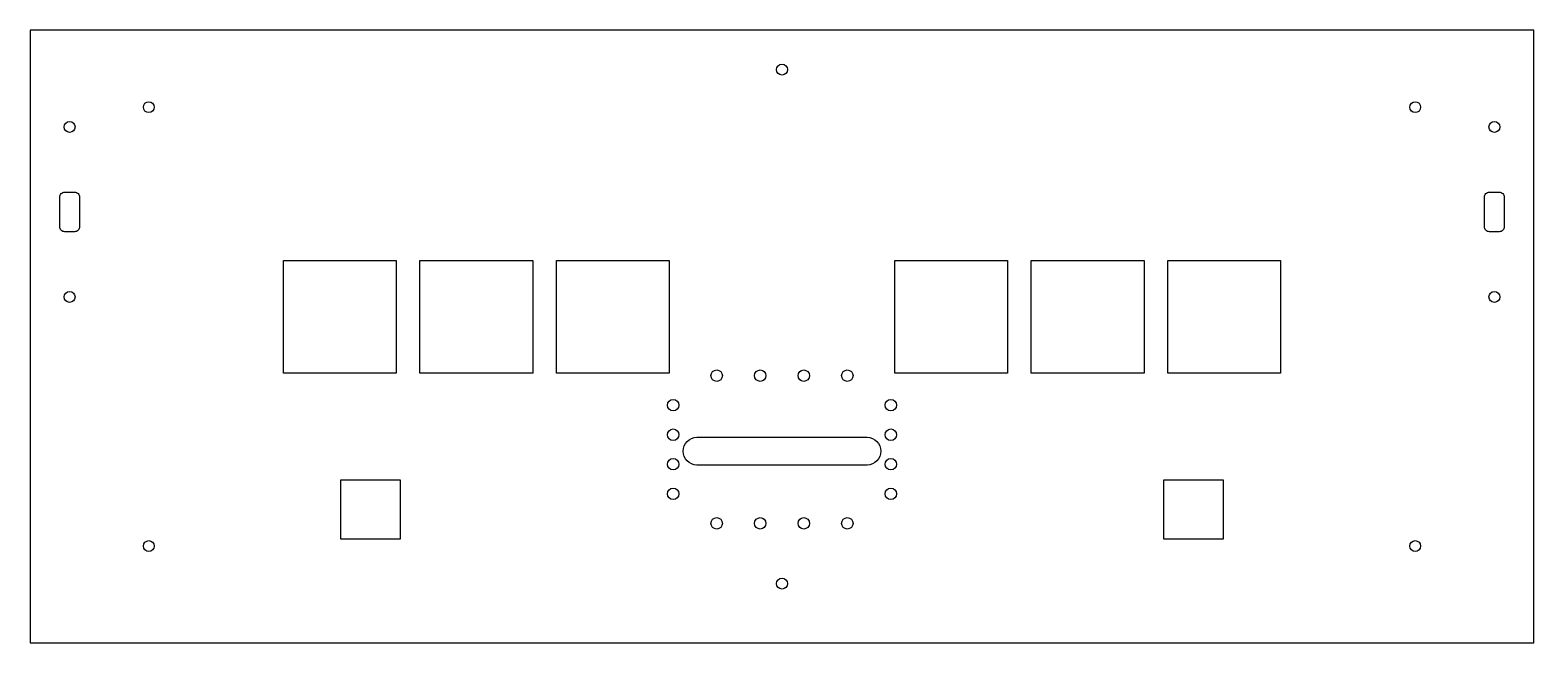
# Model space of a CAD drawing. Header units: millimetres. Extents: x -380 to 380, y 713 to 1023.
import ezdxf

# ---------------------------------------------------------------- set-up
doc = ezdxf.new("R2010")
doc.units = ezdxf.units.MM
doc.layers.get('0').update_dxf_attribs({"linetype": 'CONTINUOUS'})

msp = doc.modelspace()

# ---------------------------------------------------------------- linework, layer by layer
for points in [[(380, 1023), (-183, 1023), (-380, 1023), (-380, 713), (-183, 713), (380, 713)], [(-195, 906.5), (-195, 849.5), (-252, 849.5), (-252, 906.5)], [(-183, 906.5), (-126, 906.5), (-126, 849.5), (-183, 849.5)], [(-57, 906.5), (-57, 849.5), (-114, 849.5), (-114, 906.5)], [(114, 906.5), (114, 849.5), (57, 849.5), (57, 906.5)], [(126, 849.5), (126, 906.5), (183, 906.5), (183, 849.5)], [(195, 849.5), (195, 906.5), (252, 906.5), (252, 849.5)], [(-193, 765.5), (-223, 765.5), (-223, 795.5), (-193, 795.5)], [(223, 765.5), (193, 765.5), (193, 795.5), (223, 795.5)]]:
    msp.add_lwpolyline(points, close=True)
for points in [[(-355, 938.5), (-355, 923.5, -0.414214), (-357.5, 921), (-362.5, 921, -0.414214), (-365, 923.5), (-365, 938.5, -0.414214), (-362.5, 941), (-357.5, 941, -0.414214)], [(355, 923.5), (355, 938.5, -0.414214), (357.5, 941), (362.5, 941, -0.414214), (365, 938.5), (365, 923.5, -0.414214), (362.5, 921), (357.5, 921, -0.414214)], [(43, 803), (-43, 803, -1), (-43, 817), (43, 817, -1)]]:
    msp.add_lwpolyline(points, format="xyb", close=True)
for centre, radius in [((0, 1003), 2.75), ((-320, 984), 2.75), ((320, 984), 2.75), ((-360, 974), 2.75), ((360, 974), 2.75), ((-360, 888), 2.75), ((360, 888), 2.75), ((-33, 848.2), 2.9), ((-11, 848.2), 2.9), ((11, 848.2), 2.9), ((33, 848.2), 2.9), ((-55, 833.26), 2.9), ((55, 833.26), 2.9), ((-55, 818.32), 2.9), ((55, 818.32), 2.9), ((-55, 803.38), 2.9), ((55, 803.38), 2.9), ((-55, 788.44), 2.9), ((55, 788.44), 2.9), ((-33, 773.5), 2.9), ((-11, 773.5), 2.9), ((11, 773.5), 2.9), ((33, 773.5), 2.9), ((-320, 762), 2.75), ((320, 762), 2.75), ((0, 743), 2.75)]:
    msp.add_circle(centre, radius)

doc.saveas('drawing.dxf')
